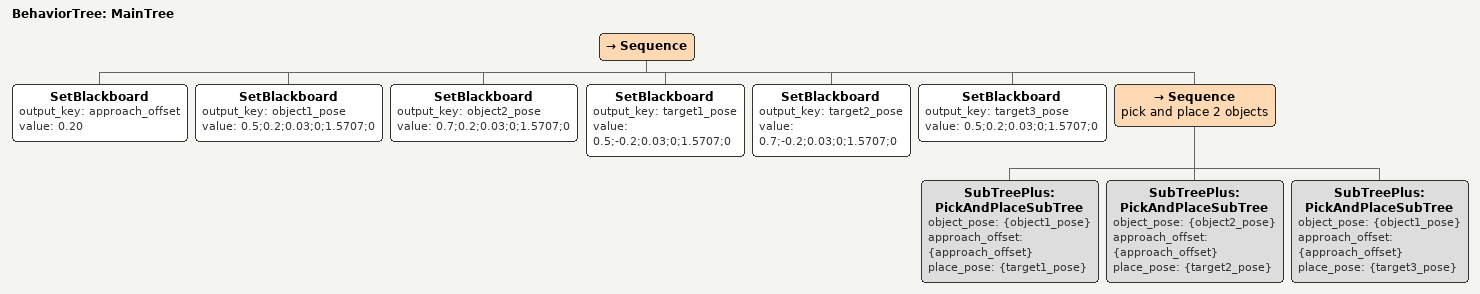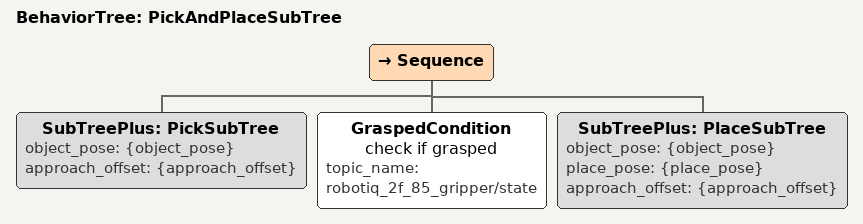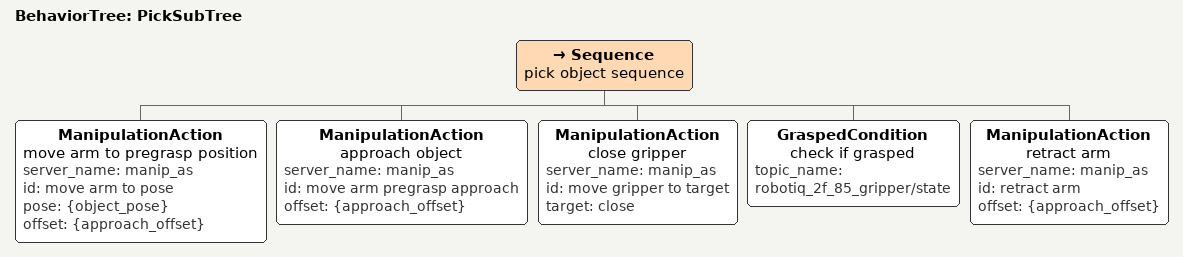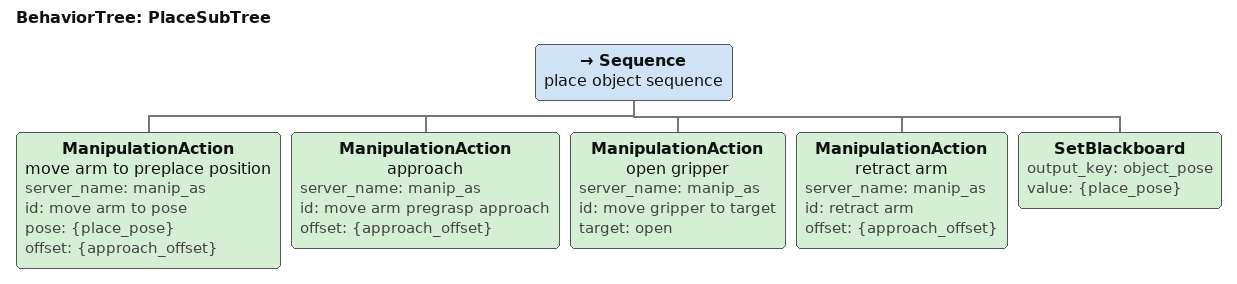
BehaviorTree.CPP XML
<root main_tree_to_execute="MainTree">
  <BehaviorTree ID="MainTree">
    <Sequence>
      <SetBlackboard output_key="approach_offset" value="0.20" />
      <SetBlackboard output_key="object1_pose" value="0.5;0.2;0.03;0;1.5707;0" />
      <SetBlackboard output_key="object2_pose" value="0.7;0.2;0.03;0;1.5707;0" />
      <SetBlackboard output_key="target1_pose" value="0.5;-0.2;0.03;0;1.5707;0" />
      <SetBlackboard output_key="target2_pose" value="0.7;-0.2;0.03;0;1.5707;0" />
      <SetBlackboard output_key="target3_pose" value="0.5;0.2;0.03;0;1.5707;0" />

      <Sequence name="pick and place 2 objects">
        <SubTreePlus ID="PickAndPlaceSubTree" object_pose="{object1_pose}"
          approach_offset="{approach_offset}"
          place_pose="{target1_pose}" />
        <SubTreePlus ID="PickAndPlaceSubTree" object_pose="{object2_pose}"
          approach_offset="{approach_offset}"
          place_pose="{target2_pose}" />

        <SubTreePlus ID="PickAndPlaceSubTree" object_pose="{object1_pose}"
          approach_offset="{approach_offset}"
          place_pose="{target3_pose}" />
      </Sequence>
    </Sequence>
  </BehaviorTree>

  <BehaviorTree ID="PickAndPlaceSubTree">
    <Sequence>
      <SubTreePlus ID="PickSubTree" object_pose="{object_pose}"
        approach_offset="{approach_offset}" />
      <GraspedCondition
        name="check if grasped"
        topic_name="robotiq_2f_85_gripper/state"
      />
      <SubTreePlus ID="PlaceSubTree"
        object_pose="{object_pose}"
        place_pose="{place_pose}"
        approach_offset="{approach_offset}" />
    </Sequence>
  </BehaviorTree>

  <BehaviorTree ID="PickSubTree">
    <Sequence name="pick object sequence">
      <ManipulationAction
        name="move arm to pregrasp position"
        server_name="manip_as"
        id="move arm to pose"
        pose="{object_pose}"
        offset="{approach_offset}"
      />
      <ManipulationAction
        name="approach object"
        server_name="manip_as"
        id="move arm pregrasp approach"
        offset="{approach_offset}"
      />
      <ManipulationAction
        name="close gripper"
        server_name="manip_as"
        id="move gripper to target"
        target="close"
      />
      <GraspedCondition
        name="check if grasped"
        topic_name="robotiq_2f_85_gripper/state"
      />
      <ManipulationAction
        name="retract arm"
        server_name="manip_as"
        id="retract arm"
        offset="{approach_offset}"
      />
    </Sequence>
  </BehaviorTree>

  <BehaviorTree ID="PlaceSubTree">
    <Sequence name="place object sequence">
      <ManipulationAction
        name="move arm to preplace position"
        server_name="manip_as"
        id="move arm to pose"
        pose="{place_pose}"
        offset="{approach_offset}"
      />
      <ManipulationAction
        name="approach"
        server_name="manip_as"
        id="move arm pregrasp approach"
        offset="{approach_offset}"
      />
      <ManipulationAction
        name="open gripper"
        server_name="manip_as"
        id="move gripper to target"
        target="open"
      />
      <ManipulationAction
        name="retract arm"
        server_name="manip_as"
        id="retract arm"
        offset="{approach_offset}"
      />
      <SetBlackboard output_key="object_pose" value="{place_pose}" />
    </Sequence>
  </BehaviorTree>
</root>
